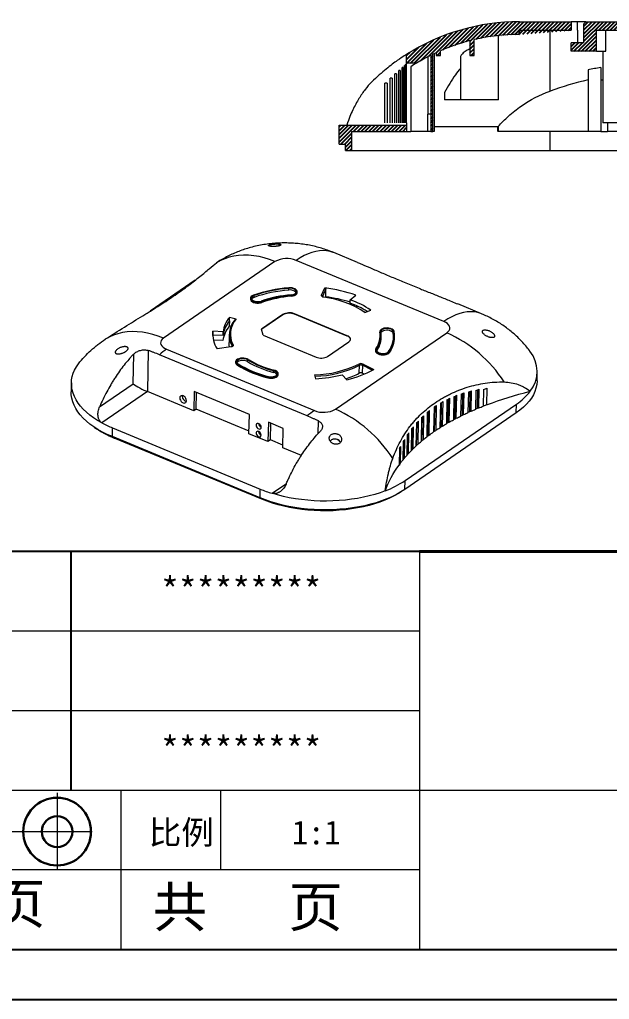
# Model space of a CAD drawing. Header units: inches. Extents: x 1848 to 4019, y 409 to 905.
# Drawn here: x 2994.7 to 3134.5, y 409.8 to 642 of the extents above; entities that cross this region are included whole.
import ezdxf

# ---------------------------------------------------------------- set-up
doc = ezdxf.new("R2010")
doc.units = ezdxf.units.IN
doc.linetypes.add('CENTER2', pattern=[28.575, 19.05, -3.175, 3.175, -3.175])
for name, color, linetype, lineweight in [('粗实线', 7, 'Continuous', 30), ('细实线', 3, 'Continuous', 9), ('细点划线', 2, 'CENTER2', 9)]:
    doc.layers.add(name, color=color, linetype=linetype, lineweight=lineweight)
doc.styles.get("Standard").update_dxf_attribs({"font": 'txt', "bigfont": 'gbcbig.shx'})
pattern_1 = [(45, (-37.2486, 0), (-0.44901281, 0.44901281), [])]

msp = doc.modelspace()

# ---------------------------------------------------------------- hatches: boundary and pattern name
h = msp.add_hatch()
h.set_pattern_fill('ANSI31', color=4, scale=0.2, style=0)
h.set_pattern_definition(pattern_1)
edge = h.paths.add_edge_path(flags=0)
edge.add_line((3125.427, 639.486), (3125.427, 641.486))
edge.add_line((3125.427, 641.486), (3113.136, 641.486))
edge.add_arc((3113.136, 591.486), 50, 90, 122.28739)
edge.add_line((3086.427, 633.755), (3086.427, 631.673))
edge.add_line((3086.427, 631.673), (3088.764, 631.673))
edge.add_arc((3113.136, 591.486), 47, 116.53945, 121.23422, ccw=False)
edge.add_line((3092.135, 633.533), (3092.135, 615.486))
edge.add_line((3092.135, 615.486), (3092.653, 615.486))
edge.add_line((3092.653, 615.486), (3092.653, 633.788))
edge.add_arc((3113.136, 591.486), 47, 114.79203, 115.83567, ccw=False)
edge.add_line((3093.427, 634.154), (3093.427, 633.486))
edge.add_line((3093.427, 633.486), (3094.427, 633.486))
edge.add_line((3094.427, 633.486), (3094.427, 634.602))
edge.add_arc((3113.136, 591.486), 47, 104.42503, 113.45628, ccw=False)
edge.add_line((3101.427, 637.004), (3101.427, 633.486))
edge.add_line((3101.427, 633.486), (3102.427, 633.486))
edge.add_line((3102.427, 633.486), (3102.427, 637.25))
edge.add_arc((3113.136, 591.486), 47, 90, 103.16973, ccw=False)
edge.add_line((3113.136, 638.486), (3125.427, 639.486))
h = msp.add_hatch()
h.set_pattern_fill('ANSI31', color=4, scale=0.2, style=0)
h.set_pattern_definition(pattern_1)
edge = h.paths.add_edge_path(flags=0)
edge.add_line((3201.427, 641.486), (3177.677, 641.486))
edge.add_line((3177.677, 641.486), (3177.677, 641.286))
edge.add_line((3177.677, 641.286), (3152.677, 641.286))
edge.add_line((3152.677, 641.286), (3152.677, 641.486))
edge.add_line((3152.677, 641.486), (3128.927, 641.486))
edge.add_line((3128.927, 641.486), (3128.427, 640.986))
edge.add_line((3128.427, 640.986), (3128.427, 636.486))
edge.add_line((3128.427, 636.486), (3125.427, 636.486))
edge.add_line((3125.427, 636.486), (3125.427, 634.486))
edge.add_line((3125.427, 634.486), (3131.427, 634.486))
edge.add_line((3131.427, 634.486), (3131.427, 639.486))
edge.add_line((3131.427, 639.486), (3217.219, 639.486))
edge.add_arc((3217.219, 591.486), 47, 85.47464, 90, ccw=False)
edge.add_line((3220.927, 638.339), (3220.927, 628.486))
edge.add_line((3220.927, 628.486), (3222.927, 628.486))
edge.add_line((3222.927, 628.486), (3222.927, 641.159))
edge.add_arc((3217.219, 591.486), 50, 83.44446, 90)
edge.add_line((3217.219, 641.486), (3208.427, 641.486))
edge.add_line((3208.427, 641.486), (3208.427, 641.986))
edge.add_line((3208.427, 641.986), (3207.927, 641.986))
edge.add_line((3207.927, 641.986), (3207.927, 640.986))
edge.add_line((3207.927, 640.986), (3201.927, 640.986))
edge.add_line((3201.927, 640.986), (3201.927, 641.986))
edge.add_line((3201.927, 641.986), (3201.427, 641.986))
edge.add_line((3201.427, 641.986), (3201.427, 641.486))
h = msp.add_hatch()
h.set_pattern_fill('ANSI31', color=4, scale=0.2, style=0)
h.set_pattern_definition(pattern_1)
h.paths.add_polyline_path([(3256.927, 615.486), (3256.927, 610.986), (3258.427, 610.986), (3258.427, 612.486), (3259.927, 612.486), (3259.927, 616.986), (3220.927, 616.986), (3220.927, 615.486)])
h.paths.add_polyline_path([(3070.427, 616.986), (3070.427, 612.486), (3071.927, 612.486), (3071.927, 610.986), (3073.427, 610.986), (3073.427, 615.486), (3086.427, 615.486), (3086.427, 616.986)])

# ---------------------------------------------------------------- linework, layer by layer
at = {"color": 7, "linetype": 'Continuous', "lineweight": 15}
for p, q in [((3113.136, 641.486), (3125.427, 641.486)), ((3125.427, 641.486), (3125.427, 639.486)), ((3126.927, 641.486), (3125.427, 641.486)), ((3126.927, 639.486), (3126.927, 641.486)), ((3128.927, 641.486), (3126.927, 641.486)), ((3128.927, 641.486), (3128.427, 640.986)), ((3128.427, 636.486), (3128.427, 640.986)), ((3128.927, 641.486), (3152.677, 641.486)), ((3113.136, 639.486), (3125.427, 639.486)), ((3120.427, 625.028), (3120.427, 639.486)), ((3126.927, 639.486), (3126.927, 636.486)), ((3131.427, 639.486), (3217.219, 639.486)), ((3131.427, 634.486), (3131.427, 639.486)), ((3133.646, 634.486), (3133.646, 639.486)), ((3101.427, 637.004), (3101.427, 633.486)), ((3102.427, 633.486), (3102.427, 637.25)), ((3108.177, 622.986), (3108.177, 638.223)), ((3125.427, 634.486), (3125.427, 636.486)), ((3128.427, 636.486), (3125.427, 636.486)), ((3092.922, 633.917), (3092.922, 615.486)), ((3093.427, 634.154), (3093.427, 633.486)), ((3094.427, 633.486), (3094.427, 634.602)), ((3131.427, 634.486), (3125.427, 634.486)), ((3131.427, 634.486), (3133.646, 634.486)), ((3132.927, 634.486), (3132.927, 617.486)), ((3086.426, 617.486), (3086.426, 631.673)), ((3086.427, 631.673), (3086.427, 633.755)), ((3088.764, 631.673), (3086.427, 631.673)), ((3091.467, 633.193), (3091.467, 619.606)), ((3092.135, 633.533), (3092.135, 615.486)), ((3092.653, 615.486), (3092.653, 633.788)), ((3093.427, 633.486), (3094.427, 633.486)), ((3099.177, 633.082), (3099.177, 622.986)), ((3101.427, 633.486), (3102.427, 633.486)), ((3084.574, 617.486), (3084.574, 629.961)), ((3084.909, 629.961), (3084.909, 617.486)), ((3085.332, 617.486), (3085.332, 630.614)), ((3085.585, 630.614), (3085.585, 617.486)), ((3085.896, 617.486), (3085.896, 631.11)), ((3086.067, 631.11), (3086.067, 617.486)), ((3086.26, 617.486), (3086.26, 631.46)), ((3086.349, 631.46), (3086.349, 617.486)), ((3087.426, 630.83), (3087.426, 615.486)), ((3129.427, 630.078), (3129.427, 615.486)), ((3132.427, 630.637), (3132.427, 615.486)), ((3082.52, 617.486), (3082.52, 628.124)), ((3083.014, 628.124), (3083.014, 617.486)), ((3083.633, 617.486), (3083.633, 629.137)), ((3084.048, 629.137), (3084.048, 617.486)), ((3081.248, 617.486), (3081.248, 626.906)), ((3081.819, 626.906), (3081.819, 617.486)), ((3095.365, 624.711), (3095.365, 622.986)), ((3099.177, 622.986), (3095.365, 622.986)), ((3108.177, 622.986), (3099.177, 622.986)), ((3091.467, 615.486), (3091.467, 619.606)), ((3070.427, 616.986), (3086.427, 616.986)), ((3070.427, 612.486), (3070.427, 616.986)), ((3073.427, 610.986), (3073.427, 615.486)), ((3073.427, 615.486), (3086.427, 615.486)), ((3086.427, 617.486), (3086.427, 615.486)), ((3086.427, 615.486), (3087.426, 615.486)), ((3091.467, 615.486), (3087.426, 615.486)), ((3092.151, 615.486), (3091.467, 615.486)), ((3092.135, 615.486), (3092.653, 615.486)), ((3092.922, 615.486), (3092.653, 615.486)), ((3092.92, 616.63), (3108.117, 616.63)), ((3120.427, 610.986), (3120.427, 615.486)), ((3132.427, 615.486), (3129.427, 615.486)), ((3132.427, 615.486), (3134.06, 615.486)), ((3137.427, 617.486), (3132.927, 617.486)), ((3134.06, 617.486), (3134.06, 615.486)), ((3137.06, 615.486), (3134.06, 615.486)), ((3070.427, 612.486), (3071.927, 612.486)), ((3071.927, 610.986), (3071.927, 612.486)), ((3071.927, 610.986), (3073.427, 610.986)), ((3073.427, 610.986), (3120.427, 610.986)), ((3120.427, 610.986), (3209.927, 610.986)), ((3074.778, 584.451), (3069.161, 586.778)), ((3055.227, 584.635), (3028.836, 566.514)), ((3041.384, 584.352), (3041.559, 584.463)), ((3095.246, 570.424), (3060.23, 584.93)), ((3036.301, 580.204), (3025.627, 572.875)), ((3058.518, 577.884), (3058.527, 578.299)), ((3066.286, 576.644), (3067.054, 578.404)), ((3067.288, 578.164), (3066.52, 576.404)), ((3067.248, 576.293), (3067.288, 578.164)), ((3049.417, 575.964), (3049.413, 575.757)), ((3050.273, 576.159), (3050.282, 576.575)), ((3059.116, 576.634), (3059.111, 576.426)), ((3060.509, 577.286), (3060.513, 577.494)), ((3066.286, 576.644), (3066.52, 576.404)), ((3067.248, 576.293), (3067.171, 576.117)), ((3073.068, 575.594), (3074.41, 576.657)), ((3052.124, 575.172), (3052.119, 574.964)), ((3073.05, 574.762), (3073.068, 575.594)), ((3073.829, 574.153), (3074.089, 574.36)), ((3074.757, 574.071), (3074.47, 573.844)), ((3104.177, 572.272), (3098.562, 574.598)), ((3044.422, 570.578), (3044.439, 571.41)), ((3046.02, 571.034), (3044.439, 571.41)), ((3057.074, 572.103), (3052.061, 568.661)), ((3057.072, 572.02), (3052.08, 568.591)), ((3057.072, 572.02), (3057.074, 572.103)), ((3059.817, 572.181), (3059.819, 572.264)), ((3072.337, 566.995), (3059.817, 572.181)), ((3072.339, 567.078), (3059.819, 572.264)), ((3076.539, 572.605), (3076.405, 572.698)), ((3076.538, 572.604), (3077.903, 573.132)), ((3044.422, 570.578), (3044.395, 569.331)), ((3044.798, 569.235), (3044.395, 569.331)), ((3045.79, 570.88), (3046.02, 571.034)), ((3040.481, 567.086), (3040.486, 567.303)), ((3040.486, 567.303), (3040.504, 568.134)), ((3040.486, 567.303), (3042.932, 567.192)), ((3042.95, 568.023), (3040.504, 568.134)), ((3042.932, 567.192), (3042.95, 568.023)), ((3044.385, 567.318), (3044.345, 565.448)), ((3052.447, 567.202), (3052.061, 568.661)), ((3052.447, 567.202), (3064.967, 562.016)), ((3069.558, 549.645), (3095.949, 567.766)), ((3072.337, 566.995), (3072.339, 567.078)), ((3080.072, 568.045), (3080.068, 567.837)), ((3080.068, 567.837), (3080.075, 567.742)), ((3080.08, 567.95), (3080.075, 567.742)), ((3080.392, 566.546), (3080.401, 566.962)), ((3083.241, 567.642), (3083.25, 568.058)), ((3083.58, 566.686), (3083.585, 566.894)), ((3042.905, 565.944), (3040.636, 566.047)), ((3044.793, 564.414), (3041.51, 563.931)), ((3045.044, 564.643), (3045.285, 564.882)), ((3067.711, 562.178), (3072.724, 565.62)), ((3021.615, 555.693), (3021.766, 562.736)), ((3025.21, 563.568), (3025.001, 553.817)), ((3062.869, 548.059), (3027.853, 562.564)), ((3029.539, 563.856), (3064.555, 549.35)), ((3079.057, 563.686), (3079.052, 563.479)), ((3079.376, 563.513), (3079.351, 563.472)), ((3079.376, 563.513), (3079.384, 563.929)), ((3082.389, 563.324), (3082.385, 563.116)), ((3045.907, 560.9), (3045.903, 560.693)), ((3046.321, 560.293), (3046.316, 560.085)), ((3048.728, 560.937), (3048.737, 561.353)), ((3075.074, 560.365), (3075.245, 560.064)), ((3075.205, 558.193), (3075.245, 560.064)), ((3075.928, 560.062), (3075.888, 558.191)), ((3076.099, 560.362), (3075.928, 560.062)), ((3078.25, 558.884), (3075.928, 560.062)), ((3076.099, 560.362), (3078.615, 559.086)), ((3053.557, 557.295), (3053.553, 557.087)), ((3054.877, 558.39), (3054.886, 558.806)), ((3055.983, 557.864), (3055.987, 558.072)), ((3064.62, 557.783), (3064.835, 556.879)), ((3071.161, 557.804), (3072.264, 556.629)), ((3076.327, 557.968), (3075.888, 558.191)), ((3117.332, 556.366), (3117.377, 558.445)), ((3006.981, 555.88), (3006.936, 553.801)), ((3013.649, 550.224), (3021.615, 555.693)), ((3025.001, 553.817), (3014.226, 546.418)), ((3035.956, 549.278), (3025.001, 553.817)), ((3033.256, 552.724), (3033.274, 552.88)), ((3036.054, 553.852), (3035.956, 549.278)), ((3049.16, 548.422), (3036.054, 553.852)), ((3036.545, 549.683), (3036.63, 553.613)), ((3097.913, 552.752), (3097.796, 547.293)), ((3098.199, 547.505), (3098.316, 552.963)), ((3099.322, 553.204), (3099.21, 548.017)), ((3099.702, 553.391), (3099.591, 548.204)), ((3099.931, 548.368), (3100.042, 553.555)), ((3101.068, 553.695), (3100.964, 548.851)), ((3101.413, 553.851), (3101.309, 549.007)), ((3101.716, 549.188), (3101.82, 554.033)), ((3102.858, 554.064), (3102.763, 549.64)), ((3103.23, 554.22), (3103.135, 549.796)), ((3103.546, 549.965), (3103.641, 554.389)), ((3104.681, 554.302), (3104.597, 550.385)), ((3105.41, 550.697), (3105.494, 554.614)), ((3086.054, 532.745), (3112.445, 550.867)), ((3093.116, 550.298), (3092.99, 544.4)), ((3093.39, 544.671), (3093.517, 550.57)), ((3094.423, 551.075), (3094.298, 545.264)), ((3094.647, 551.216), (3094.522, 545.406)), ((3094.923, 545.655), (3095.047, 551.465)), ((3095.992, 551.888), (3095.87, 546.223)), ((3096.247, 552.036), (3096.126, 546.371)), ((3096.527, 546.6), (3096.649, 552.265)), ((3097.627, 552.599), (3097.51, 547.141)), ((3112.4, 548.788), (3112.445, 550.867)), ((3036.545, 549.683), (3035.956, 549.278)), ((3049.076, 544.493), (3036.545, 549.683)), ((3049.062, 543.849), (3049.16, 548.422)), ((3112.4, 548.788), (3086.009, 530.667)), ((3090.39, 542.459), (3090.511, 548.123)), ((3091.311, 548.899), (3091.187, 543.089)), ((3091.465, 549.016), (3091.34, 543.207)), ((3091.431, 548.991), (3091.34, 544.728)), ((3091.742, 543.509), (3091.866, 549.318)), ((3092.925, 550.166), (3092.798, 544.267)), ((3053.66, 546.558), (3053.562, 541.985)), ((3057.181, 545.1), (3053.66, 546.558)), ((3054.151, 542.39), (3054.236, 546.32)), ((3088.754, 546.397), (3088.637, 540.939)), ((3088.839, 546.475), (3088.722, 541.017)), ((3089.127, 541.385), (3089.244, 546.843)), ((3089.988, 547.691), (3089.867, 542.026)), ((3090.108, 547.791), (3089.987, 542.127)), ((3016.687, 543.152), (3016.732, 545.231)), ((3016.732, 545.231), (3051.748, 530.726)), ((3053.562, 541.985), (3049.062, 543.849)), ((3057.083, 540.527), (3057.181, 545.1)), ((3086.552, 543.548), (3086.448, 538.704)), ((3086.567, 543.565), (3086.463, 538.722)), ((3086.875, 539.177), (3086.979, 544.02)), ((3087.608, 545.016), (3087.497, 539.83)), ((3087.659, 545.067), (3087.547, 539.881)), ((3087.956, 540.289), (3088.067, 545.476)), ((3091.34, 544.728), (3091.221, 544.682)), ((3091.372, 544.714), (3091.34, 544.728)), ((3051.703, 528.647), (3016.687, 543.152)), ((3052.132, 528.327), (3017.116, 542.833)), ((3054.151, 542.39), (3053.562, 541.985)), ((3057.097, 541.17), (3054.151, 542.39)), ((3085.585, 541.99), (3085.49, 537.567)), ((3085.886, 538.052), (3085.981, 542.475)), ((3088.732, 541.472), (3088.649, 541.507)), ((3089.996, 542.548), (3089.879, 542.596)), ((3061.478, 538.706), (3057.083, 540.527)), ((3084.705, 540.339), (3084.621, 536.423)), ((3084.988, 536.92), (3085.072, 540.836)), ((3086.475, 539.245), (3086.46, 539.251)), ((3087.558, 540.37), (3087.509, 540.39)), ((3086.009, 530.667), (3086.054, 532.745)), ((3051.703, 528.647), (3051.748, 530.726))]:
    msp.add_line(p, q, dxfattribs=at)
for p, q in [((3113.136, 638.486), (3113.136, 639.486)), ((3108.117, 615.486), (3108.117, 616.63)), ((3089.487, 515.961), (2947.935, 515.961)), ((3006.915, 459.341), (3006.915, 515.961)), ((2701.835, 421.593), (3372.591, 421.593)), ((2683.704, 409.797), (3008.095, 409.797)), ((2683.704, 409.797), (3384.387, 409.797))]:
    msp.add_line(p, q)
at = {"color": 8, "linetype": 'Continuous', "lineweight": 15}
for p, q in [((3066.52, 576.404), (3066.518, 576.294)), ((3045.041, 564.499), (3045.044, 564.643)), ((3065.443, 543.83), (3065.508, 546.875)), ((3017.116, 542.833), (3017.119, 542.973)), ((3054.524, 529.724), (3057.925, 532.06)), ((3052.132, 528.327), (3052.135, 528.472))]:
    msp.add_line(p, q, dxfattribs=at)
at = {"color": 7, "linetype": 'Continuous', "lineweight": 15, "flags": 128}
for points in [[(3055.227, 584.635), (3053.961, 585.116), (3052.697, 585.508), (3051.443, 585.809), (3050.203, 586.017), (3048.981, 586.133), (3047.784, 586.156), (3046.617, 586.085), (3045.483, 585.921), (3044.389, 585.664), (3043.338, 585.316), (3042.335, 584.878), (3041.384, 584.352)], [(3059.116, 576.634), (3059.51, 576.694), (3059.862, 576.803), (3060.153, 576.954), (3060.366, 577.138), (3060.487, 577.345), (3060.51, 577.563), (3060.433, 577.78), (3060.262, 577.981), (3060.006, 578.157), (3059.679, 578.296), (3059.301, 578.391), (3058.894, 578.435), (3058.482, 578.428)], [(3059.07, 576.762), (3059.435, 576.82), (3059.756, 576.926), (3060.012, 577.073), (3060.185, 577.252), (3060.264, 577.449), (3060.243, 577.652), (3060.124, 577.847), (3059.914, 578.02), (3059.628, 578.16), (3059.286, 578.257), (3058.91, 578.305), (3058.527, 578.299)], [(3050.14, 576.683), (3049.834, 576.541), (3049.604, 576.363), (3049.462, 576.159), (3049.417, 575.943), (3049.472, 575.725), (3049.624, 575.519), (3049.863, 575.337), (3050.176, 575.189), (3050.544, 575.084), (3050.947, 575.029), (3051.36, 575.025), (3051.76, 575.074), (3052.124, 575.172)], [(3050.282, 576.575), (3050, 576.442), (3049.796, 576.273), (3049.683, 576.081), (3049.669, 575.878), (3049.754, 575.679), (3049.933, 575.496), (3050.194, 575.343), (3050.519, 575.23), (3050.885, 575.165), (3051.269, 575.151), (3051.643, 575.191), (3051.982, 575.28)], [(3059.111, 576.426), (3059.505, 576.486), (3059.858, 576.595), (3060.149, 576.746), (3060.361, 576.93), (3060.482, 577.138), (3060.509, 577.286)], [(3066.819, 576.173), (3066.686, 576.2), (3066.565, 576.241), (3066.46, 576.293), (3066.375, 576.354), (3066.313, 576.422), (3066.277, 576.495), (3066.268, 576.57), (3066.286, 576.644)], [(3049.413, 575.757), (3049.413, 575.735), (3049.468, 575.517), (3049.619, 575.311), (3049.859, 575.129), (3050.171, 574.981), (3050.54, 574.877), (3050.942, 574.821), (3051.356, 574.817), (3051.756, 574.866), (3052.119, 574.964)], [(3083.494, 568.066), (3083.406, 568.281), (3083.224, 568.481), (3082.959, 568.652), (3082.625, 568.787), (3082.243, 568.876), (3081.834, 568.914), (3081.423, 568.9), (3081.032, 568.834), (3080.686, 568.721), (3080.403, 568.565), (3080.201, 568.378), (3080.091, 568.168), (3080.08, 567.95)], [(3095.949, 567.766), (3096.279, 568.041), (3096.513, 568.342), (3096.642, 568.663), (3096.664, 568.992), (3096.577, 569.319), (3096.385, 569.636), (3096.093, 569.931), (3095.709, 570.197), (3095.246, 570.424)], [(3028.836, 566.514), (3027.57, 566.995), (3026.306, 567.387), (3025.052, 567.687), (3023.812, 567.896), (3022.59, 568.012), (3021.393, 568.035), (3020.226, 567.964), (3019.092, 567.8), (3017.998, 567.543), (3016.947, 567.195), (3015.944, 566.757), (3014.993, 566.231)], [(3072.724, 565.62), (3072.924, 565.79), (3073.056, 565.979), (3073.116, 566.179), (3073.1, 566.382), (3073.009, 566.581), (3072.848, 566.768), (3072.621, 566.936), (3072.339, 567.078)], [(3080.075, 567.742), (3080.139, 567.236), (3080.152, 566.863)], [(3083.25, 568.058), (3083.165, 568.257), (3082.986, 568.439), (3082.725, 568.592), (3082.4, 568.705), (3082.033, 568.771), (3081.65, 568.785), (3081.276, 568.745), (3080.937, 568.656), (3080.655, 568.522), (3080.451, 568.353), (3080.338, 568.161), (3080.323, 567.958)], [(3083.241, 567.642), (3083.156, 567.841), (3082.977, 568.024), (3082.716, 568.177), (3082.391, 568.29), (3082.024, 568.355), (3081.641, 568.369), (3081.267, 568.329), (3080.928, 568.24), (3080.646, 568.106), (3080.442, 567.937), (3080.349, 567.797)], [(3083.332, 566.691), (3083.316, 567.045), (3083.241, 567.642)], [(3028.836, 566.514), (3028.506, 566.24), (3028.273, 565.938), (3028.143, 565.618), (3028.122, 565.289), (3028.208, 564.961), (3028.401, 564.645), (3028.693, 564.349), (3029.076, 564.084), (3029.539, 563.856)], [(3044.438, 564.362), (3044.365, 564.877), (3044.345, 565.448)], [(3045.285, 564.882), (3045.309, 564.808), (3045.307, 564.733), (3045.277, 564.661), (3045.221, 564.593), (3045.142, 564.532), (3045.041, 564.481), (3044.923, 564.441), (3044.793, 564.414)], [(3079.052, 563.479), (3079.07, 563.336), (3079.179, 563.124), (3079.38, 562.929), (3079.662, 562.765), (3080.008, 562.64), (3080.398, 562.561), (3080.809, 562.534), (3081.218, 562.559), (3081.601, 562.636), (3081.935, 562.76), (3082.202, 562.923), (3082.385, 563.116)], [(3079.153, 563.975), (3079.064, 563.763), (3079.075, 563.544), (3079.183, 563.331), (3079.385, 563.137), (3079.666, 562.973), (3080.012, 562.848), (3080.402, 562.769), (3080.814, 562.742), (3081.223, 562.767), (3081.605, 562.844), (3081.94, 562.967), (3082.206, 563.131), (3082.389, 563.324)], [(3079.384, 563.929), (3079.306, 563.731), (3079.327, 563.528), (3079.446, 563.333), (3079.656, 563.16), (3079.942, 563.02), (3080.284, 562.923), (3080.66, 562.876), (3081.043, 562.881), (3081.407, 562.939), (3081.729, 563.045), (3081.985, 563.192), (3082.158, 563.37)], [(3014.226, 546.418), (3013.195, 547.009), (3012.232, 547.631), (3011.342, 548.282), (3010.527, 548.96), (3009.79, 549.661), (3009.134, 550.384), (3008.562, 551.125), (3008.075, 551.882), (3007.676, 552.652), (3007.366, 553.433), (3007.146, 554.22), (3007.017, 555.012), (3006.98, 555.804), (3007.034, 556.596), (3007.179, 557.382), (3007.415, 558.161), (3007.742, 558.93), (3008.157, 559.685), (3008.659, 560.424)], [(3048.923, 561.435), (3048.617, 561.587), (3048.254, 561.697), (3047.855, 561.759), (3047.441, 561.769), (3047.039, 561.726), (3046.67, 561.633), (3046.356, 561.495), (3046.116, 561.321), (3045.963, 561.12), (3045.907, 560.904), (3045.951, 560.686), (3046.091, 560.478), (3046.321, 560.293)], [(3048.737, 561.353), (3048.451, 561.493), (3048.109, 561.59), (3047.733, 561.637), (3047.35, 561.632), (3046.985, 561.575), (3046.664, 561.468), (3046.408, 561.321), (3046.235, 561.143), (3046.156, 560.945), (3046.177, 560.742), (3046.297, 560.547), (3046.506, 560.374)], [(3048.728, 560.937), (3048.442, 561.077), (3048.1, 561.174), (3047.724, 561.222), (3047.341, 561.216), (3046.976, 561.159), (3046.655, 561.053), (3046.399, 560.905), (3046.226, 560.727), (3046.201, 560.686)], [(3053.553, 557.087), (3053.947, 557.014), (3054.359, 556.993), (3054.766, 557.025), (3055.144, 557.107), (3055.472, 557.236), (3055.729, 557.403), (3055.901, 557.599), (3055.979, 557.813), (3055.983, 557.864)], [(3053.557, 557.295), (3053.951, 557.222), (3054.364, 557.201), (3054.771, 557.232), (3055.149, 557.315), (3055.476, 557.443), (3055.734, 557.611), (3055.906, 557.807), (3055.983, 558.02), (3055.962, 558.239), (3055.842, 558.45), (3055.63, 558.642), (3055.34, 558.802), (3054.988, 558.922)], [(3053.66, 557.411), (3054.026, 557.345), (3054.41, 557.332), (3054.784, 557.371), (3055.123, 557.461), (3055.404, 557.595), (3055.608, 557.763), (3055.722, 557.956), (3055.736, 558.158), (3055.651, 558.357), (3055.472, 558.54), (3055.211, 558.693), (3054.886, 558.806)], [(3117.332, 556.366), (3117.33, 556.286), (3117.255, 555.474), (3117.083, 554.667), (3116.816, 553.87), (3116.454, 553.084), (3115.999, 552.313), (3115.452, 551.56), (3114.816, 550.828), (3114.094, 550.121), (3113.287, 549.44), (3112.4, 548.788)], [(3016.687, 543.152), (3015.488, 543.681), (3014.351, 544.248), (3013.282, 544.85), (3012.285, 545.486), (3011.363, 546.152), (3010.521, 546.846), (3009.761, 547.566), (3009.086, 548.309), (3008.5, 549.071), (3008.004, 549.849), (3007.601, 550.641), (3007.292, 551.444), (3007.078, 552.253), (3006.96, 553.067), (3006.936, 553.801)], [(3034.231, 551.671), (3034.198, 551.944), (3034.092, 552.221), (3033.923, 552.477), (3033.707, 552.686), (3033.466, 552.826), (3033.223, 552.886), (3033.003, 552.858), (3032.826, 552.746), (3032.71, 552.56), (3032.666, 552.319), (3032.699, 552.046), (3032.805, 551.768), (3032.974, 551.513), (3033.189, 551.304), (3033.43, 551.163), (3033.673, 551.104), (3033.894, 551.132), (3034.071, 551.244), (3034.187, 551.43), (3034.231, 551.671)], [(3051.957, 545.376), (3051.922, 545.618), (3051.813, 545.86), (3051.643, 546.069), (3051.437, 546.218), (3051.222, 546.286), (3051.027, 546.264), (3050.878, 546.154), (3050.796, 545.973), (3050.791, 545.744), (3050.864, 545.498), (3051.006, 545.268), (3051.196, 545.086), (3051.411, 544.976), (3051.62, 544.953), (3051.795, 545.02), (3051.912, 545.167), (3051.957, 545.376)], [(3051.917, 543.505), (3051.882, 543.747), (3051.773, 543.989), (3051.603, 544.198), (3051.397, 544.347), (3051.182, 544.415), (3050.987, 544.393), (3050.838, 544.284), (3050.755, 544.102), (3050.75, 543.873), (3050.824, 543.627), (3050.965, 543.397), (3051.156, 543.215), (3051.371, 543.105), (3051.579, 543.082), (3051.754, 543.149), (3051.872, 543.297), (3051.917, 543.505)], [(3086.009, 530.667), (3085.045, 530.047), (3084.007, 529.462), (3082.9, 528.913), (3081.728, 528.404), (3080.495, 527.935), (3079.208, 527.509), (3077.87, 527.128), (3076.486, 526.792), (3075.064, 526.504), (3073.607, 526.264), (3072.122, 526.073), (3070.614, 525.933), (3069.09, 525.843), (3067.556, 525.805), (3066.017, 525.817), (3064.48, 525.881), (3062.951, 525.995), (3061.436, 526.16), (3059.94, 526.375), (3058.47, 526.638), (3057.031, 526.95), (3055.63, 527.308), (3054.271, 527.711), (3052.961, 528.158), (3051.703, 528.647)], [(3085.13, 530.099), (3084.473, 529.685), (3083.467, 529.118), (3082.393, 528.585), (3081.256, 528.091), (3080.061, 527.637), (3078.812, 527.223), (3077.514, 526.853), (3076.172, 526.528), (3074.792, 526.248), (3073.379, 526.016), (3071.938, 525.831), (3070.476, 525.695), (3068.998, 525.608), (3067.509, 525.57), (3066.017, 525.582), (3064.526, 525.644), (3063.043, 525.755), (3061.573, 525.915), (3060.122, 526.123), (3058.696, 526.379), (3057.3, 526.681), (3055.941, 527.028), (3054.623, 527.419), (3053.352, 527.853), (3052.132, 528.327)], [(3081.346, 530.313), (3080.128, 529.871), (3078.859, 529.469), (3077.543, 529.111), (3076.186, 528.796), (3074.793, 528.526), (3073.369, 528.302), (3071.92, 528.126), (3070.449, 527.996), (3068.965, 527.915), (3067.47, 527.882), (3065.973, 527.898), (3064.477, 527.962), (3062.988, 528.074), (3061.513, 528.235), (3060.057, 528.442), (3058.624, 528.695), (3057.221, 528.994), (3055.852, 529.338), (3054.524, 529.724)]]:
    msp.add_lwpolyline(points, dxfattribs=at)
at = {"color": 8, "linetype": 'Continuous', "lineweight": 15, "flags": 128}
for points in [[(3069.161, 586.778), (3069.033, 586.829), (3068.27, 587.07), (3067.471, 587.216), (3066.641, 587.264), (3065.782, 587.216), (3064.897, 587.07), (3063.991, 586.829), (3063.068, 586.493), (3062.13, 586.063), (3061.183, 585.541), (3060.23, 584.93)], [(3104.187, 572.268), (3104.049, 572.324), (3103.286, 572.565), (3102.488, 572.71), (3101.657, 572.758), (3100.798, 572.71), (3099.913, 572.565), (3099.007, 572.324), (3098.084, 571.987), (3097.147, 571.558), (3096.199, 571.036), (3095.246, 570.424)]]:
    msp.add_lwpolyline(points, dxfattribs=at)
at = {"color": 7, "linetype": 'Continuous', "lineweight": 15}
for centre, radius, start, end in [((3113.136, 591.486), 50, 90, 122.28739), ((3113.136, 591.486), 47, 104.42503, 113.45628), ((3113.136, 591.486), 47, 90, 103.16973), ((3113.136, 591.486), 47, 114.79203, 115.83567), ((3113.136, 591.486), 47, 121.23422, 123.16298), ((3113.136, 591.486), 47, 116.53945, 121.23422), ((3058.032, 579.625), 5.743, 67.49819, 119.2411), ((3061.007, 545.534), 32.99, 94.38996, 109.23249), ((3061.023, 545.786), 32.609, 94.38997, 109.2325), ((3062.687, 543.645), 35.032, 70.44882, 82.83956), ((3050.532, 575.214), 0.981, 105.34483, 146.83291), ((3061.014, 545.37), 32.609, 94.38997, 109.2325), ((3061.216, 548.812), 28.032, 94.38998, 109.23248), ((3061.228, 548.857), 27.651, 94.38998, 109.23249), ((3061.232, 549.065), 27.651, 94.38998, 109.23249), ((3058.867, 576.165), 1.754, 40.02462, 101.47013), ((3066.662, 576.346), 0.153, 157.73268, 218.49835), ((3063.941, 553.317), 23.036, 56.85114, 82.82327), ((3062.455, 540.568), 36.046, 72.89735, 82.35811), ((3066.087, 555.006), 20.948, 58.2702, 70.58551), ((3066.391, 556.501), 20.227, 55.30648, 70.72452), ((3049.432, 567.193), 6.535, 139.81285, 172.69982), ((3058.613, 569.243), 3.175, 67.7173, 119.02199), ((3058.615, 569.326), 3.175, 67.7173, 119.02199), ((3049.387, 565.114), 6.535, 139.81285, 172.69982), ((3049.414, 566.361), 6.535, 139.81285, 172.69982), ((3049.918, 567.223), 5.515, 138.46929, 207.8936), ((3050.076, 567.429), 5.426, 138.37047, 207.99241), ((3047.201, 567.515), 6.726, 174.71571, 212.19664), ((3072.057, 565.946), 1.085, 12.68838, 75.08246), ((3074.781, 567.089), 5.368, 324.53797, 9.2269), ((3074.734, 566.755), 5.661, 325.06922, 357.89073), ((3074.952, 567.086), 5.442, 324.53798, 9.22691), ((3077.002, 567.043), 6.33, 324.53794, 9.22694), ((3077.042, 566.891), 6.542, 324.75825, 358.20173), ((3077.173, 567.039), 6.404, 324.53796, 9.22694), ((3083.116, 539.045), 31.457, 32.87326, 65.92408), ((3044.91, 564.573), 0.151, 318.57214, 27.65997), ((3041.579, 546.393), 21.211, 124.58439, 130.32416), ((3066.171, 564.954), 3.175, 247.7173, 299.02199), ((3109.793, 558.621), 7.56, 321.36687, 39.29068), ((3046.646, 560.754), 0.747, 184.74125, 243.73555), ((3059.631, 581.993), 25.637, 238.71057, 256.2857), ((3059.635, 582.201), 25.637, 238.71057, 256.2857), ((3059.667, 582.029), 25.34, 238.71059, 256.28568), ((3060.042, 579.553), 21.784, 238.71057, 256.2857), ((3060.05, 579.968), 21.784, 238.71057, 256.2857), ((3060.082, 579.797), 21.487, 238.71057, 256.2857), ((3063.831, 583.423), 25.652, 271.76224, 295.99392), ((3063.8, 583.639), 26.206, 271.96791, 295.89454), ((3075.583, 559.253), 1.224, 65.05346, 114.58023), ((3075.584, 559.322), 0.816, 65.05344, 114.58021), ((3054.707, 557.239), 1.164, 32.86191, 81.5903), ((3063.244, 589.872), 33.032, 272.76221, 283.8682), ((3065.805, 576.417), 20.505, 287.67069, 297.28533), ((3066.283, 581.528), 25.607, 283.50647, 298.78801), ((3075.544, 557.451), 0.816, 65.05344, 114.58021), ((3034.493, 552.72), 1.238, 179.81145, 256.86372), ((3104.845, 562.279), 13.711, 303.65907, 322.33535), ((3132.983, 477.707), 78.024, 110.6953, 111.33498), ((3076.595, 531.887), 21.211, 124.58439, 130.32416), ((3066.753, 554.656), 5.743, 247.49819, 299.2411), ((3056.725, 520.924), 31.457, 32.87326, 65.92408), ((3126.177, 493.507), 60.816, 115.56685, 116.322), ((3128.444, 488.652), 66.174, 113.82242, 114.53625), ((3130.712, 483.396), 71.899, 112.20006, 112.87558), ((3027.052, 570.264), 27.077, 241.72546, 247.59517), ((3052.339, 546.285), 0.967, 182.23851, 246.71174), ((3119.64, 505.43), 47.212, 121.5708, 122.46472), ((3121.721, 501.956), 51.262, 119.43722, 120.28383), ((3123.936, 497.931), 55.856, 117.43737, 118.23661), ((3025.687, 564.13), 22.958, 234.61402, 248.0788), ((3052.299, 544.414), 0.967, 182.23852, 246.71172), ((3115.432, 511.582), 39.756, 126.57623, 127.57869), ((3117.598, 508.561), 43.474, 123.83679, 124.78141), ((3112.028, 515.709), 34.405, 131.73118, 132.83529), ((3113.648, 513.84), 36.878, 129.10079, 130.15498), ((3109.282, 518.468), 30.511, 137.25426, 138.45029), ((3110.574, 517.235), 32.297, 134.45432, 135.60584), ((3107.218, 520.168), 27.836, 142.99851, 144.27021), ((3108.154, 519.44), 29.022, 140.10993, 141.34673), ((3073.176, 551.895), 23.077, 290.73435, 303.91897), ((3064.199, 560.896), 32.639, 247.57343, 252.7554)]:
    msp.add_arc(centre, radius, start, end, dxfattribs=at)
for centre, major_axis, ratio, start_param, end_param in [((3246.579, 591.486), (177.963, 0), 0.2640991, 2.2635048, 2.2671615), ((3062.388, 566.932), (-19.781, 23.168), 0.3674695, 4.8892594, 4.9004328), ((3023.571, 554.883), (2.418, -1.306), 0.1228113, 3.8389917, 5.4097881)]:
    msp.add_ellipse(centre, major_axis=major_axis, ratio=ratio, start_param=start_param, end_param=end_param, dxfattribs=at)
for points, knots in [([(3101.427, 635.037), (3101.128, 634.898), (3100.364, 634.542), (3099.699, 634.015), (3099.319, 633.549), (3099.178, 633.268), (3099.192, 633.125), (3099.197, 633.082)], [0, 0, 0, 0, 0.22119307, 0.56541273, 0.74439441, 0.92332164, 1, 1, 1, 1]), ([(3086.427, 633.755), (3086.427, 633.755), (3086.38, 633.725), (3086.239, 633.635), (3086.18, 633.597), (3086.038, 633.506), (3085.956, 633.453), (3085.486, 633.147), (3084.929, 632.779), (3083.489, 631.758), (3082.606, 631.105), (3080.55, 629.432), (3079.377, 628.413), (3078.08, 627.138)], [0, 0, 0, 0, 0.125, 0.125, 0.1875, 0.1875, 0.25, 0.25, 0.5, 0.5, 0.75, 0.75, 1, 1, 1, 1]), ([(3099.177, 630.433), (3098.774, 629.924), (3097.895, 628.814), (3096.617, 626.907), (3095.782, 625.443), (3095.365, 624.711)], [0, 0, 0, 0, 0.2977249, 0.6488623, 1, 1, 1, 1]), ([(3078.08, 627.138), (3077.587, 626.653), (3077.09, 626.084), (3076.1, 624.788), (3075.605, 624.059), (3074.869, 622.847), (3074.625, 622.423), (3074.14, 621.534), (3073.899, 621.068), (3073.185, 619.619), (3072.725, 618.585), (3072.284, 616.986)], [0, 0, 0, 0, 0.25, 0.25, 0.5, 0.5, 0.625, 0.625, 0.75, 0.75, 1, 1, 1, 1]), ([(3108.117, 616.63), (3108.886, 617.497), (3109.698, 618.318), (3111.032, 619.523), (3111.523, 619.939), (3112.535, 620.743), (3113.056, 621.13), (3115.726, 622.982), (3118.004, 624.154), (3120.427, 625.028)], [0.02551083, 0.02551083, 0.02551083, 0.02551083, 0.25, 0.25, 0.375, 0.375, 0.5, 0.5, 1, 1, 1, 1]), ([(3129.427, 615.486), (3127.613, 615.486), (3125.805, 615.486), (3122.204, 615.486), (3120.407, 615.486), (3115.063, 615.486), (3111.562, 615.486), (3108.117, 615.486)], [0, 0, 0, 0, 0.25, 0.25, 0.5, 0.5, 1, 1, 1, 1]), ([(3069.161, 586.778), (3068.671, 586.972), (3067.726, 587.346), (3066.285, 587.808), (3064.851, 588.197), (3063.384, 588.516), (3061.89, 588.764), (3060.372, 588.941), (3058.836, 589.043), (3057.283, 589.07), (3055.719, 589.018), (3054.145, 588.887), (3052.566, 588.673), (3050.987, 588.374), (3049.469, 588.001), (3048.024, 587.565), (3046.658, 587.078), (3045.327, 586.525), (3044.034, 585.911), (3042.784, 585.232), (3041.962, 584.744), (3041.562, 584.477), (3041.554, 584.472)], [0, 0, 0, 0, 0.05504001, 0.10609005, 0.15775751, 0.20989672, 0.26247578, 0.31545249, 0.36881818, 0.42260192, 0.47685273, 0.5316111, 0.58691269, 0.64275011, 0.69903662, 0.74978721, 0.80025941, 0.85041415, 0.90024194, 0.94975363, 0.99897315, 1, 1, 1, 1]), ([(3054.923, 588.781), (3054.823, 588.771), (3054.727, 588.76), (3054.54, 588.736), (3054.45, 588.722), (3054.283, 588.693), (3054.206, 588.677), (3054.065, 588.644), (3054.002, 588.627), (3053.893, 588.592), (3053.846, 588.574), (3053.771, 588.538), (3053.743, 588.52), (3053.703, 588.484), (3053.691, 588.466), (3053.687, 588.431), (3053.693, 588.414), (3053.724, 588.381), (3053.748, 588.365), (3053.812, 588.335), (3053.852, 588.321), (3053.95, 588.294), (3054.006, 588.282), (3054.132, 588.261), (3054.202, 588.252), (3054.357, 588.236), (3054.44, 588.231), (3054.615, 588.223), (3054.708, 588.221), (3054.9, 588.221), (3054.998, 588.224), (3055.196, 588.233), (3055.298, 588.24), (3055.495, 588.257), (3055.592, 588.268), (3055.78, 588.294), (3055.87, 588.309), (3056.037, 588.342), (3056.116, 588.36), (3056.257, 588.397), (3056.32, 588.416), (3056.43, 588.456), (3056.477, 588.477), (3056.552, 588.518), (3056.581, 588.538), (3056.621, 588.578), (3056.631, 588.597), (3056.635, 588.635), (3056.628, 588.653), (3056.596, 588.686), (3056.572, 588.702), (3056.506, 588.731), (3056.465, 588.744), (3056.368, 588.767), (3056.312, 588.777), (3056.185, 588.795), (3056.114, 588.802), (3055.962, 588.812), (3055.88, 588.815), (3055.705, 588.818), (3055.612, 588.818), (3055.422, 588.814), (3055.324, 588.81), (3055.124, 588.798), (3055.023, 588.79), (3054.923, 588.781)], [0, 0, 0, 0, 0.03125, 0.03125, 0.0625, 0.0625, 0.09375, 0.09375, 0.125, 0.125, 0.15625, 0.15625, 0.1875, 0.1875, 0.21875, 0.21875, 0.25, 0.25, 0.28125, 0.28125, 0.3125, 0.3125, 0.34375, 0.34375, 0.375, 0.375, 0.40625, 0.40625, 0.4375, 0.4375, 0.46875, 0.46875, 0.5, 0.5, 0.53125, 0.53125, 0.5625, 0.5625, 0.59375, 0.59375, 0.625, 0.625, 0.65625, 0.65625, 0.6875, 0.6875, 0.71875, 0.71875, 0.75, 0.75, 0.78125, 0.78125, 0.8125, 0.8125, 0.84375, 0.84375, 0.875, 0.875, 0.90625, 0.90625, 0.9375, 0.9375, 0.96875, 0.96875, 1, 1, 1, 1]), ([(3014.993, 566.231), (3016.532, 567.251), (3018.049, 568.205), (3021.015, 570.04), (3022.464, 570.922), (3024.222, 572.001), (3024.572, 572.216), (3025.262, 572.643), (3025.603, 572.855), (3026.614, 573.485), (3027.27, 573.899), (3029.188, 575.125), (3030.398, 575.923), (3032.106, 577.097), (3032.658, 577.484), (3033.459, 578.058), (3033.722, 578.249), (3034.238, 578.627), (3034.491, 578.815), (3035.728, 579.741), (3036.627, 580.448), (3038.259, 581.77), (3038.991, 582.385), (3040.301, 583.485), (3040.879, 583.969), (3041.384, 584.352)], [0, 0, 0, 0, 0.125, 0.125, 0.25, 0.25, 0.28125, 0.28125, 0.3125, 0.3125, 0.375, 0.375, 0.5, 0.5, 0.5625, 0.5625, 0.59375, 0.59375, 0.625, 0.625, 0.75, 0.75, 0.875, 0.875, 1, 1, 1, 1]), ([(3074.776, 584.447), (3075.117, 584.306), (3076.098, 583.902), (3077.987, 583.084), (3080.454, 582.02), (3083.245, 580.827), (3086.212, 579.591), (3089.113, 578.408), (3091.878, 577.3), (3094.469, 576.263), (3096.702, 575.366), (3098.077, 574.795), (3098.56, 574.595)], [0, 0, 0, 0, 0.05490672, 0.15846107, 0.2807965, 0.4031347, 0.52833243, 0.65352988, 0.75132925, 0.84921641, 0.94700902, 1, 1, 1, 1]), ([(3115.633, 563.417), (3115.596, 563.469), (3115.291, 563.9), (3114.659, 564.667), (3113.738, 565.713), (3112.757, 566.705), (3111.726, 567.646), (3110.645, 568.534), (3109.516, 569.367), (3108.341, 570.144), (3107.121, 570.864), (3105.856, 571.526), (3104.867, 571.983), (3104.301, 572.22), (3104.177, 572.272)], [0, 0, 0, 0, 0.01293925, 0.10799334, 0.20301417, 0.29806976, 0.39323877, 0.4886114, 0.58429065, 0.68039064, 0.77703422, 0.87434745, 0.97244985, 1, 1, 1, 1]), ([(3107.239, 566.826), (3107.264, 566.866), (3107.279, 566.91), (3107.289, 567.008), (3107.283, 567.062), (3107.253, 567.174), (3107.228, 567.233), (3107.159, 567.355), (3107.115, 567.417), (3107.013, 567.541), (3106.952, 567.604), (3106.821, 567.726), (3106.75, 567.785), (3106.595, 567.9), (3106.514, 567.955), (3106.345, 568.057), (3106.257, 568.106), (3106.076, 568.195), (3105.985, 568.235), (3105.803, 568.306), (3105.71, 568.337), (3105.527, 568.39), (3105.438, 568.411), (3105.263, 568.442), (3105.177, 568.452), (3105.015, 568.461), (3104.939, 568.459), (3104.796, 568.445), (3104.73, 568.431), (3104.612, 568.393), (3104.561, 568.368), (3104.475, 568.307), (3104.44, 568.271), (3104.39, 568.189), (3104.375, 568.144), (3104.364, 568.044), (3104.37, 567.991), (3104.4, 567.88), (3104.425, 567.821), (3104.494, 567.703), (3104.537, 567.643), (3104.641, 567.521), (3104.701, 567.461), (3104.833, 567.343), (3104.907, 567.285), (3105.062, 567.174), (3105.144, 567.122), (3105.315, 567.022), (3105.405, 566.975), (3105.585, 566.889), (3105.676, 566.85), (3105.861, 566.779), (3105.954, 566.748), (3106.135, 566.696), (3106.224, 566.674), (3106.399, 566.641), (3106.483, 566.63), (3106.723, 566.612), (3106.868, 566.622), (3107.042, 566.673), (3107.093, 566.695), (3107.179, 566.752), (3107.214, 566.786), (3107.239, 566.826)], [0, 0, 0, 0, 0.03125, 0.03125, 0.0625, 0.0625, 0.09375, 0.09375, 0.125, 0.125, 0.15625, 0.15625, 0.1875, 0.1875, 0.21875, 0.21875, 0.25, 0.25, 0.28125, 0.28125, 0.3125, 0.3125, 0.34375, 0.34375, 0.375, 0.375, 0.40625, 0.40625, 0.4375, 0.4375, 0.46875, 0.46875, 0.5, 0.5, 0.53125, 0.53125, 0.5625, 0.5625, 0.59375, 0.59375, 0.625, 0.625, 0.65625, 0.65625, 0.6875, 0.6875, 0.71875, 0.71875, 0.75, 0.75, 0.78125, 0.78125, 0.8125, 0.8125, 0.84375, 0.84375, 0.875, 0.875, 0.9375, 0.9375, 0.96875, 0.96875, 1, 1, 1, 1]), ([(3008.659, 560.424), (3009.557, 561.562), (3010.543, 562.613), (3011.874, 563.83), (3012.145, 564.068), (3012.698, 564.535), (3012.979, 564.763), (3013.829, 565.426), (3014.406, 565.842), (3014.993, 566.231)], [0, 0, 0, 0, 0.5, 0.5, 0.625, 0.625, 0.75, 0.75, 1, 1, 1, 1]), ([(3017.591, 562.805), (3017.639, 562.773), (3017.694, 562.749), (3017.819, 562.711), (3017.889, 562.698), (3018.039, 562.684), (3018.119, 562.683), (3018.286, 562.692), (3018.375, 562.702), (3018.554, 562.733), (3018.646, 562.753), (3018.832, 562.804), (3018.926, 562.835), (3019.111, 562.904), (3019.203, 562.943), (3019.385, 563.029), (3019.473, 563.076), (3019.725, 563.225), (3019.881, 563.339), (3020.072, 563.516), (3020.129, 563.577), (3020.227, 563.701), (3020.267, 563.762), (3020.329, 563.883), (3020.351, 563.944), (3020.374, 564.059), (3020.375, 564.113), (3020.357, 564.217), (3020.337, 564.265), (3020.279, 564.351), (3020.24, 564.39), (3020.145, 564.456), (3020.089, 564.483), (3019.963, 564.526), (3019.892, 564.542), (3019.742, 564.56), (3019.661, 564.563), (3019.49, 564.558), (3019.402, 564.549), (3019.222, 564.521), (3019.128, 564.5), (3018.942, 564.45), (3018.849, 564.419), (3018.663, 564.349), (3018.57, 564.309), (3018.391, 564.221), (3018.304, 564.173), (3018.136, 564.071), (3018.055, 564.015), (3017.906, 563.901), (3017.836, 563.841), (3017.71, 563.718), (3017.652, 563.655), (3017.556, 563.529), (3017.516, 563.466), (3017.453, 563.34), (3017.432, 563.279), (3017.409, 563.163), (3017.408, 563.107), (3017.426, 563.004), (3017.445, 562.957), (3017.504, 562.873), (3017.543, 562.836), (3017.591, 562.805)], [0, 0, 0, 0, 0.03125, 0.03125, 0.0625, 0.0625, 0.09375, 0.09375, 0.125, 0.125, 0.15625, 0.15625, 0.1875, 0.1875, 0.21875, 0.21875, 0.25, 0.25, 0.3125, 0.3125, 0.34375, 0.34375, 0.375, 0.375, 0.40625, 0.40625, 0.4375, 0.4375, 0.46875, 0.46875, 0.5, 0.5, 0.53125, 0.53125, 0.5625, 0.5625, 0.59375, 0.59375, 0.625, 0.625, 0.65625, 0.65625, 0.6875, 0.6875, 0.71875, 0.71875, 0.75, 0.75, 0.78125, 0.78125, 0.8125, 0.8125, 0.84375, 0.84375, 0.875, 0.875, 0.90625, 0.90625, 0.9375, 0.9375, 0.96875, 0.96875, 1, 1, 1, 1]), ([(3021.766, 562.736), (3021.569, 562.534), (3021.373, 562.327), (3020.985, 561.906), (3020.792, 561.691), (3020.218, 561.036), (3019.842, 560.583), (3018.729, 559.178), (3018.01, 558.177), (3017.142, 556.842), (3016.97, 556.571), (3016.633, 556.025), (3016.467, 555.75), (3015.977, 554.917), (3015.66, 554.352), (3014.744, 552.631), (3014.175, 551.446), (3013.649, 550.224)], [0, 0, 0, 0, 0.0625, 0.0625, 0.125, 0.125, 0.25, 0.25, 0.5, 0.5, 0.5625, 0.5625, 0.625, 0.625, 0.75, 0.75, 1, 1, 1, 1]), ([(3021.766, 562.736), (3021.863, 562.836), (3021.971, 562.93), (3022.207, 563.105), (3022.337, 563.188), (3022.612, 563.338), (3022.755, 563.404), (3023.056, 563.519), (3023.214, 563.568), (3023.531, 563.645), (3023.691, 563.674), (3024.013, 563.71), (3024.176, 563.718), (3024.489, 563.711), (3024.641, 563.697), (3024.937, 563.648), (3025.078, 563.613), (3025.21, 563.568)], [0, 0, 0, 0, 0.125, 0.125, 0.25, 0.25, 0.375, 0.375, 0.5, 0.5, 0.625, 0.625, 0.75, 0.75, 0.875, 0.875, 1, 1, 1, 1]), ([(3027.853, 562.564), (3027.413, 562.746), (3026.973, 562.922), (3026.311, 563.174), (3026.091, 563.256), (3025.761, 563.376), (3025.651, 563.415), (3025.43, 563.492), (3025.321, 563.53), (3025.21, 563.568)], [0, 0, 0, 0, 0.5, 0.5, 0.75, 0.75, 0.875, 0.875, 1, 1, 1, 1]), ([(3083.145, 537.999), (3083.673, 539.438), (3084.27, 540.773), (3085.619, 543.278), (3086.372, 544.448), (3087.42, 545.821), (3087.636, 546.092), (3088.076, 546.623), (3088.3, 546.882), (3088.988, 547.646), (3089.465, 548.134), (3090.951, 549.539), (3092.016, 550.397), (3093.728, 551.57), (3094.317, 551.941), (3095.23, 552.469), (3095.539, 552.641), (3096.167, 552.973), (3096.486, 553.134), (3098.091, 553.907), (3099.426, 554.433), (3102.184, 555.288), (3103.607, 555.618), (3106.524, 556.052), (3108.018, 556.156), (3109.536, 556.12)], [0, 0, 0, 0, 0.125, 0.125, 0.25, 0.25, 0.28125, 0.28125, 0.3125, 0.3125, 0.375, 0.375, 0.5, 0.5, 0.5625, 0.5625, 0.59375, 0.59375, 0.625, 0.625, 0.75, 0.75, 0.875, 0.875, 1, 1, 1, 1]), ([(3109.536, 556.12), (3110.115, 556.106), (3110.679, 556.047), (3111.777, 555.842), (3112.311, 555.698), (3113.087, 555.417), (3113.342, 555.313), (3113.843, 555.085), (3114.09, 554.959), (3114.812, 554.554), (3115.268, 554.246), (3115.699, 553.901)], [0, 0, 0, 0, 0.25, 0.25, 0.5, 0.5, 0.625, 0.625, 0.75, 0.75, 1, 1, 1, 1]), ([(3014.226, 546.418), (3014.091, 546.49), (3013.971, 546.585), (3013.81, 546.755), (3013.759, 546.817), (3013.666, 546.948), (3013.623, 547.017), (3013.545, 547.161), (3013.51, 547.236), (3013.447, 547.393), (3013.419, 547.474), (3013.347, 547.721), (3013.314, 547.892), (3013.275, 548.246), (3013.269, 548.427), (3013.282, 548.789), (3013.301, 548.971), (3013.394, 549.52), (3013.501, 549.877), (3013.649, 550.224)], [0, 0, 0, 0, 0.125, 0.125, 0.1875, 0.1875, 0.25, 0.25, 0.3125, 0.3125, 0.375, 0.375, 0.5, 0.5, 0.625, 0.625, 0.75, 0.75, 1, 1, 1, 1]), ([(3065.508, 546.875), (3065.288, 546.982), (3065.068, 547.086), (3064.629, 547.292), (3064.409, 547.392), (3063.749, 547.687), (3063.309, 547.877), (3062.869, 548.059)], [0, 0, 0, 0, 0.25, 0.25, 0.5, 0.5, 1, 1, 1, 1]), ([(3065.508, 546.875), (3065.639, 546.81), (3065.758, 546.738), (3065.972, 546.577), (3066.068, 546.488), (3066.23, 546.297), (3066.296, 546.196), (3066.4, 545.984), (3066.436, 545.873), (3066.477, 545.648), (3066.482, 545.533), (3066.461, 545.3), (3066.435, 545.184), (3066.353, 544.957), (3066.297, 544.844), (3066.157, 544.626), (3066.073, 544.521), (3065.976, 544.422)], [0, 0, 0, 0, 0.125, 0.125, 0.25, 0.25, 0.375, 0.375, 0.5, 0.5, 0.625, 0.625, 0.75, 0.75, 0.875, 0.875, 1, 1, 1, 1]), ([(3057.86, 531.91), (3057.992, 532.216), (3058.127, 532.521), (3058.402, 533.126), (3058.542, 533.426), (3058.97, 534.318), (3059.266, 534.903), (3059.879, 536.054), (3060.196, 536.619), (3060.688, 537.453), (3060.854, 537.728), (3061.192, 538.274), (3061.364, 538.545), (3062.23, 539.876), (3062.947, 540.874), (3064.428, 542.743), (3065.191, 543.614), (3065.976, 544.422)], [0, 0, 0, 0, 0.0625, 0.0625, 0.125, 0.125, 0.25, 0.25, 0.375, 0.375, 0.4375, 0.4375, 0.5, 0.5, 0.75, 0.75, 1, 1, 1, 1]), ([(3069.776, 541.345), (3069.875, 541.349), (3069.972, 541.362), (3070.158, 541.406), (3070.249, 541.437), (3070.417, 541.515), (3070.495, 541.561), (3070.637, 541.668), (3070.701, 541.727), (3070.811, 541.855), (3070.859, 541.925), (3070.936, 542.071), (3070.966, 542.146), (3071.008, 542.302), (3071.021, 542.383), (3071.028, 542.544), (3071.022, 542.624), (3070.994, 542.786), (3070.972, 542.867), (3070.91, 543.023), (3070.871, 543.098), (3070.776, 543.246), (3070.721, 543.316), (3070.597, 543.447), (3070.528, 543.508), (3070.374, 543.621), (3070.293, 543.671), (3070.119, 543.758), (3070.027, 543.795), (3069.836, 543.853), (3069.739, 543.874), (3069.541, 543.9), (3069.439, 543.904), (3069.242, 543.896), (3069.146, 543.883), (3068.957, 543.84), (3068.867, 543.81), (3068.699, 543.736), (3068.62, 543.691), (3068.478, 543.588), (3068.414, 543.531), (3068.302, 543.406), (3068.255, 543.338), (3068.178, 543.196), (3068.148, 543.121), (3068.106, 542.966), (3068.094, 542.888), (3068.088, 542.728), (3068.094, 542.647), (3068.123, 542.486), (3068.146, 542.406), (3068.209, 542.249), (3068.249, 542.171), (3068.344, 542.024), (3068.399, 541.953), (3068.523, 541.819), (3068.593, 541.755), (3068.744, 541.64), (3068.824, 541.589), (3068.998, 541.497), (3069.09, 541.458), (3069.279, 541.397), (3069.375, 541.374), (3069.575, 541.346), (3069.676, 541.34), (3069.776, 541.345)], [0, 0, 0, 0, 0.03125, 0.03125, 0.0625, 0.0625, 0.09375, 0.09375, 0.125, 0.125, 0.15625, 0.15625, 0.1875, 0.1875, 0.21875, 0.21875, 0.25, 0.25, 0.28125, 0.28125, 0.3125, 0.3125, 0.34375, 0.34375, 0.375, 0.375, 0.40625, 0.40625, 0.4375, 0.4375, 0.46875, 0.46875, 0.5, 0.5, 0.53125, 0.53125, 0.5625, 0.5625, 0.59375, 0.59375, 0.625, 0.625, 0.65625, 0.65625, 0.6875, 0.6875, 0.71875, 0.71875, 0.75, 0.75, 0.78125, 0.78125, 0.8125, 0.8125, 0.84375, 0.84375, 0.875, 0.875, 0.90625, 0.90625, 0.9375, 0.9375, 0.96875, 0.96875, 1, 1, 1, 1]), ([(3070.78, 541.843), (3070.677, 541.976), (3070.472, 542.241), (3069.995, 542.496), (3069.489, 542.603), (3069.007, 542.563), (3068.61, 542.392), (3068.371, 542.228), (3068.309, 542.114), (3068.307, 542.112)], [0, 0, 0, 0, 0.18403136, 0.36646763, 0.53412835, 0.69049153, 0.84247673, 0.99709283, 1, 1, 1, 1]), ([(3070.762, 541.823), (3070.665, 541.952), (3070.47, 542.212), (3070.008, 542.467), (3069.511, 542.578), (3069.036, 542.545), (3068.642, 542.382), (3068.399, 542.216), (3068.333, 542.097), (3068.327, 542.086)], [0, 0, 0, 0, 0.1787485, 0.3601102, 0.5268239, 0.6820559, 0.8326188, 0.9855196, 1, 1, 1, 1]), ([(3081.346, 530.313), (3081.556, 531.736), (3081.802, 533.094), (3082.172, 534.708), (3082.249, 535.027), (3082.411, 535.656), (3082.496, 535.966), (3082.757, 536.873), (3082.944, 537.45), (3083.145, 537.999)], [0, 0, 0, 0, 0.5, 0.5, 0.625, 0.625, 0.75, 0.75, 1, 1, 1, 1]), ([(3057.86, 531.91), (3057.711, 531.563), (3057.524, 531.24), (3057.183, 530.795), (3057.06, 530.654), (3056.8, 530.396), (3056.663, 530.277), (3056.444, 530.117), (3056.368, 530.067), (3056.213, 529.973), (3056.133, 529.929), (3055.891, 529.811), (3055.725, 529.749), (3055.469, 529.686), (3055.381, 529.67), (3055.208, 529.649), (3055.121, 529.644), (3054.863, 529.647), (3054.689, 529.673), (3054.524, 529.724)], [0, 0, 0, 0, 0.25, 0.25, 0.375, 0.375, 0.5, 0.5, 0.5625, 0.5625, 0.625, 0.625, 0.75, 0.75, 0.8125, 0.8125, 0.875, 0.875, 1, 1, 1, 1])]:
    msp.add_open_spline(points, degree=3, knots=knots, dxfattribs=at)
for points in [[(3084.909, 629.961), (3084.803, 629.961), (3084.692, 629.961), (3084.574, 629.961)], [(3085.585, 630.614), (3085.506, 630.614), (3085.422, 630.614), (3085.332, 630.614)], [(3086.067, 631.11), (3086.016, 631.11), (3085.958, 631.11), (3085.896, 631.11)], [(3086.349, 631.46), (3086.325, 631.46), (3086.295, 631.46), (3086.26, 631.46)], [(3132.427, 630.637), (3131.422, 630.462), (3130.422, 630.276), (3129.427, 630.078)], [(3083.014, 628.124), (3082.855, 628.124), (3082.69, 628.124), (3082.52, 628.124)], [(3084.048, 629.137), (3083.916, 629.137), (3083.777, 629.137), (3083.633, 629.137)], [(3129.427, 627.707), (3126.374, 626.966), (3123.371, 626.089), (3120.427, 625.028)], [(3081.819, 626.906), (3081.634, 626.906), (3081.444, 626.906), (3081.248, 626.906)], [(3092.151, 619.606), (3091.931, 619.606), (3091.703, 619.606), (3091.467, 619.606)], [(3097.627, 552.599), (3097.855, 552.722), (3098.084, 552.843), (3098.316, 552.963)], [(3099.322, 553.204), (3099.56, 553.322), (3099.8, 553.439), (3100.042, 553.555)], [(3101.068, 553.695), (3101.317, 553.809), (3101.567, 553.921), (3101.82, 554.033)], [(3102.858, 554.064), (3103.117, 554.173), (3103.378, 554.281), (3103.641, 554.389)], [(3104.681, 554.302), (3104.949, 554.407), (3105.22, 554.511), (3105.494, 554.614)], [(3105.615, 550.774), (3108.701, 551.93), (3112.062, 552.973), (3115.699, 553.901)], [(3092.925, 550.166), (3093.12, 550.301), (3093.317, 550.436), (3093.517, 550.57)], [(3094.423, 551.075), (3094.629, 551.206), (3094.837, 551.336), (3095.047, 551.465)], [(3095.992, 551.888), (3096.209, 552.014), (3096.428, 552.14), (3096.649, 552.265)], [(3103.546, 549.965), (3103.892, 550.106), (3104.243, 550.246), (3104.597, 550.385)], [(3105.41, 550.697), (3105.478, 550.723), (3105.546, 550.748), (3105.615, 550.774)], [(3089.988, 547.691), (3090.16, 547.836), (3090.335, 547.98), (3090.511, 548.123)], [(3091.311, 548.899), (3091.494, 549.04), (3091.679, 549.179), (3091.866, 549.318)], [(3098.199, 547.505), (3098.532, 547.677), (3098.869, 547.848), (3099.21, 548.017)], [(3099.931, 548.368), (3100.271, 548.531), (3100.616, 548.692), (3100.964, 548.851)], [(3101.716, 549.188), (3102.061, 549.341), (3102.41, 549.491), (3102.763, 549.64)], [(3088.754, 546.397), (3088.915, 546.546), (3089.079, 546.695), (3089.244, 546.843)], [(3094.923, 545.655), (3095.234, 545.846), (3095.55, 546.035), (3095.87, 546.223)], [(3096.527, 546.6), (3096.85, 546.782), (3097.178, 546.962), (3097.51, 547.141)], [(3086.552, 543.548), (3086.692, 543.706), (3086.835, 543.864), (3086.979, 544.02)], [(3087.608, 545.016), (3087.759, 545.17), (3087.912, 545.323), (3088.067, 545.476)], [(3091.742, 543.509), (3092.086, 543.765), (3092.439, 544.018), (3092.798, 544.267)], [(3093.39, 544.671), (3093.688, 544.871), (3093.991, 545.069), (3094.298, 545.264)], [(3085.585, 541.99), (3085.715, 542.152), (3085.847, 542.314), (3085.981, 542.475)], [(3089.127, 541.385), (3089.369, 541.601), (3089.616, 541.814), (3089.867, 542.026)], [(3090.39, 542.459), (3090.65, 542.671), (3090.916, 542.881), (3091.187, 543.089)], [(3084.705, 540.339), (3084.825, 540.506), (3084.947, 540.672), (3085.072, 540.836)], [(3085.886, 538.052), (3086.069, 538.271), (3086.257, 538.489), (3086.448, 538.704)], [(3086.875, 539.177), (3087.078, 539.396), (3087.285, 539.614), (3087.497, 539.83)], [(3087.956, 540.289), (3088.178, 540.508), (3088.405, 540.724), (3088.637, 540.939)], [(3081.346, 530.313), (3082.15, 532.469), (3083.242, 534.505), (3084.621, 536.423)], [(3084.988, 536.92), (3085.151, 537.137), (3085.319, 537.353), (3085.49, 537.567)]]:
    msp.add_open_spline(points, degree=3, dxfattribs=at)
at = {"layer": '粗实线', "color": 7, "lineweight": 40}
msp.add_line((3372.591, 515.961), (3089.487, 515.961), dxfattribs=at)
at = {"layer": '粗实线', "color": 7}
for radius in [8.018, 3.647]:
    msp.add_circle((3003.59, 449.557), radius, dxfattribs=at)
at = {"layer": '细实线', "color": 7}
for p, q in [((3089.487, 515.961), (3089.487, 421.593)), ((3089.487, 497.088), (2947.935, 497.088)), ((3089.487, 478.214), (2947.935, 478.214)), ((3372.591, 459.341), (2947.935, 459.341)), ((3018.711, 459.341), (3018.711, 421.593)), ((3042.303, 459.341), (3042.303, 440.467)), ((3089.487, 440.467), (2947.935, 440.467))]:
    msp.add_line(p, q, dxfattribs=at)
at = {"layer": '细点划线', "color": 7}
for p, q in [((3003.59, 458.787), (3003.59, 440.467)), ((2992.867, 449.557), (3013.589, 449.557))]:
    msp.add_line(p, q, dxfattribs=at)

# ---------------------------------------------------------------- texts
at = {"char_height": 6.2069, "width": 3527.69517, "attachment_point": 1}
for insert in [(3028.226, 509.807), (3028.226, 472.06)]:
    msp.add_mtext('{\\fSimHei|b0|i0|c134|p49;*********}', dxfattribs=dict(at, insert=insert))
at = {"layer": '细实线', "color": 7, "attachment_point": 1}
for s, insert, char_height, width in [('{\\fSimSun|b0|i0|c134|p54;比例}', (3025.316, 452.193), 5.66208, 24.85477), ('{\\fSimSun|b0|i0|c134|p54;1:1}', (3059.23, 452.193), 5.66208, 24.85477), ('{\\fSimSun|b0|i0|c134|p54;第   页}', (2955.876, 437.223), 9.4368, 70.77601), ('{\\fSimSun|b0|i0|c134|p54; 共   页}', (3019.866, 436.421), 9.4368, 70.77601)]:
    msp.add_mtext(s, dxfattribs=dict(at, insert=insert, char_height=char_height, width=width))

doc.saveas('drawing.dxf')
